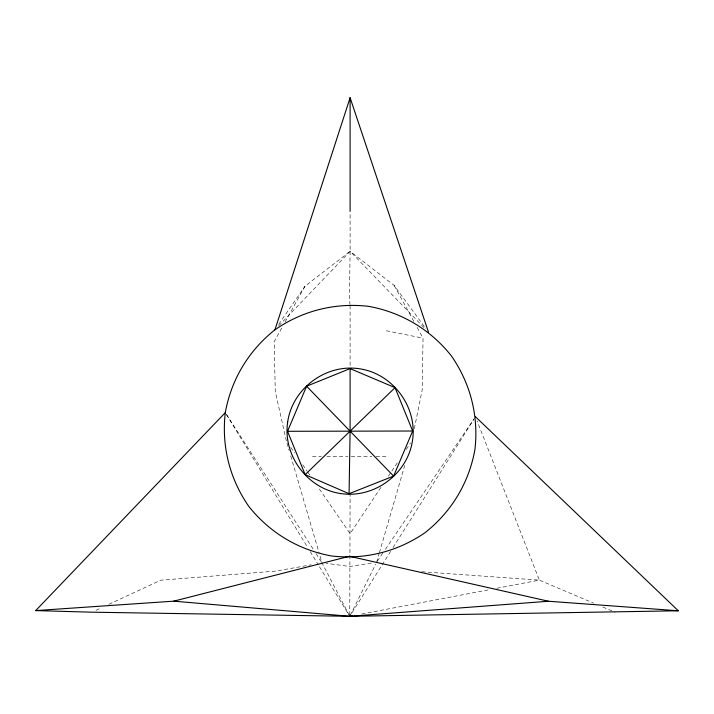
<?xml version="1.0" encoding="UTF-8"?>
<svg xmlns="http://www.w3.org/2000/svg" width="714" height="714" viewBox="0 0 714 714"><rect width="100%" height="100%" fill="white"/><g stroke="black" fill="none" stroke-linecap="round" stroke-linejoin="round"><path stroke-width="0.54" stroke-dasharray="3.57 2.68" d="M349.762 615.191L350.101 495.034M417.146 327.414L423.036 338.159L422.215 389.701L414.031 430.131M376.635 562.239L379.107 553.734M379.411 552.672L404.722 465.51M350.244 615.316L375.662 564.203M281.762 328.012L274.203 341.622L275.265 391.397L286.359 440.949M285.002 322.175L304.985 286.216L350.101 251.319L350.101 212.62M390.665 551.351L349.753 616.298L318.926 565.863M393.039 547.584L473.677 419.564M380.964 487.359L350.101 533.653L317.917 486.841M388.371 476.247L398.242 461.431M406.266 449.401L410.586 442.912M377.26 561.32L382.891 553.029M385.39 549.343L474.203 418.582M278.692 324.361L304.985 286.216M278.772 325.798L350.101 251.319L394.128 285.413L425.946 328.779M95.953 610.336L100.942 608.016M108.93 604.303L160.828 580.179L275.506 571.129L311.197 564.81M361.739 614.013L489.242 589.702M496.873 588.247L539.373 580.143L593.646 603.16M371.307 563.043L349.905 566.497L326.191 563.328M312.464 456.389L321.327 456.389M326.86 456.398L347.888 456.407M351.19 456.407L371.771 456.398M376.108 456.389L386.943 456.389M421.858 571.762L539.373 580.143L477.077 420.876M386.336 330.76L423.036 338.159M602.857 607.07L615.147 612.282M423.929 327.556L350.101 251.319L349.449 297.997L350.012 304.512M290.776 447.375L294.561 452.881M302.763 464.814L307.181 471.24M307.814 472.159L310.34 475.827M226.49 414.504L313.598 549.825M316.007 553.564L321.407 561.963M226.454 414.548L307.877 547.781M310.206 551.592L318.346 564.908M394.128 285.413L414.468 322.532M349.244 615.316L322.014 562.891L319.506 554.332M286.983 443.091L289.17 450.579M290.732 455.925L319.194 553.27M350.101 305.592L350.101 366.934"/><path stroke-width="1.07" d="M225.285 412.638C221.438 446.143 229.569 478.594 248.749 506.324C269.722 532.733 298.407 549.932 331.582 555.974C365.086 559.821 397.537 551.699 425.267 532.51C451.676 511.545 468.875 482.851 474.917 449.677C478.764 416.173 470.642 383.73 451.453 355.991C430.488 329.582 401.795 312.384 368.62 306.342C335.116 302.495 302.674 310.617 274.935 329.806C248.526 350.77 231.327 379.464 225.285 412.638L35.7 610.595L91.954 612.193L349.753 616.298L678.3 610.782L475.462 416.744M349.075 493.704L350.101 431.158L350.101 368.602L306.601 386.212L287.537 431.292L305.155 474.658L349.075 493.704L393.601 476.104L412.665 431.024L395.047 387.657L350.101 368.602M274.935 329.806L350.101 97.702L428.543 332.322M305.155 474.658L395.047 387.657M35.7 610.595L173.734 601.161L349.405 556.268L548.513 601.25L678.3 610.782M351.931 615.887L349.753 616.298L173.734 601.161M349.583 616.298L548.513 601.25M287.537 431.292L412.665 431.024M306.601 386.212L393.601 476.104M350.101 97.702L350.101 211.433M287.697 421.903C282.53 455.273 307.413 488.822 340.846 493.57C374.216 498.729 407.765 473.846 412.513 440.413C417.672 407.051 392.789 373.493 359.365 368.754C325.995 363.587 292.437 388.47 287.697 421.903"/></g></svg>
